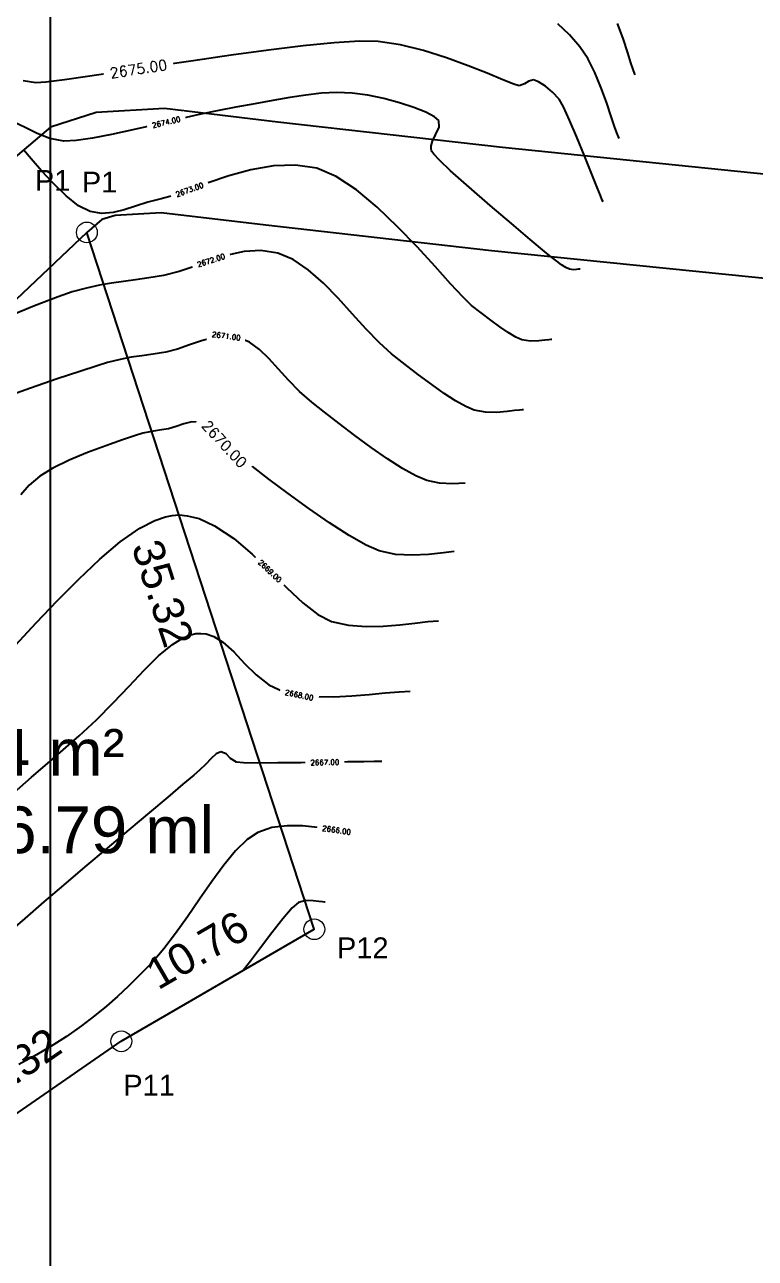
# Model space of a CAD drawing. Header units: millimetres. Extents: x 736950 to 738835, y 8500595 to 8502131.
# Drawn here: x 738298.8 to 738334, y 8501840.1 to 8501899.6 of the extents above; entities that cross this region are included whole.
import ezdxf
from ezdxf.enums import TextEntityAlignment as Align

# ---------------------------------------------------------------- set-up
doc = ezdxf.new("R2010")
doc.units = ezdxf.units.MM
for name, color, linetype in [('C-TOPO', 7, 'Continuous'), ('C-TOPO-MAJR', 9, 'Continuous'), ('C-TOPO-MINR', 8, 'Continuous'), ('C-TOPO-TEXT', 7, 'Continuous'), ('Cuadricula Coordenadas', 5, 'Continuous')]:
    doc.layers.add(name, color=color, linetype=linetype)
for name, color, linetype, lineweight in [('CAMINO ACTUAL', 1, 'Continuous', 13), ('COTAS', 40, 'Continuous', 5), ('CUADROS', 9, 'Continuous', 20)]:
    doc.layers.add(name, color=color, linetype=linetype, lineweight=lineweight)
doc.layers.get('C-TOPO-TEXT').off()
doc.styles.add('COTAS', font='arial.ttf')
doc.styles.add('CUADROS', font='arial.ttf')
doc.styles.get("Standard").update_dxf_attribs({"font": 'simplex.shx'})
doc.dimstyles.new('GenDist', dxfattribs={"dimtxt": 1.5, "dimasz": 2, "dimexe": 0.18, "dimexo": 0.0625, "dimgap": 1, "dimtad": 2, "dimzin": 1, "dimdsep": 46, "dimtxsty": 'COTAS', "dimcen": 0.09, "dimse1": 1, "dimse2": 1, "dimsd1": 1, "dimsd2": 1, "dimadec": 0, "dimazin": 0, "dimtfac": 1, "dimtofl": 0, "dimtmove": 0, "dimatfit": 3, "dimfxl": 1, "dimtolj": 1, "dimtzin": 0, "dimarcsym": 0})

# ---------------------------------------------------------------- blocks, each defined once
blk = doc.blocks.new('*D88')
at = {"layer": 'Defpoints', "color": 0, "transparency": 16777216}
for p in [(738301.755, 8501889.572), (738281.978, 8501870.841), (738282.052, 8501870.763)]:
    blk.add_point(p, dxfattribs=at)
at = {"layer": 'COTAS', "color": 0, "transparency": 16777216, "insert": (738293.146, 8501878.856), "char_height": 1.5, "attachment_point": 5, "rotation": 43.44493, "style": 'COTAS'}
blk.add_mtext('\\A1;27.24', dxfattribs=at)
blk = doc.blocks.new('*D97')
at = {"layer": 'Defpoints', "color": 0, "transparency": 16777216}
for p in [(738303.342, 8501850.71), (738303.417, 8501850.602), (738294.921, 8501844.75)]:
    blk.add_point(p, dxfattribs=at)
at = {"layer": 'COTAS', "color": 0, "transparency": 16777216, "insert": (738298.092, 8501849.239), "char_height": 1.5, "attachment_point": 5, "rotation": 34.56026, "style": 'COTAS'}
blk.add_mtext('\\A1;10.32', dxfattribs=at)
blk = doc.blocks.new('*D98')
at = {"layer": 'Defpoints', "color": 0, "transparency": 16777216}
for p in [(738312.62, 8501856.173), (738312.72, 8501856), (738303.417, 8501850.602)]:
    blk.add_point(p, dxfattribs=at)
at = {"layer": 'COTAS', "color": 0, "transparency": 16777216, "insert": (738307.082, 8501855.001), "char_height": 1.5, "attachment_point": 5, "rotation": 30.12139, "style": 'COTAS'}
blk.add_mtext('\\A1;10.76', dxfattribs=at)
blk = doc.blocks.new('*D99')
at = {"layer": 'Defpoints', "color": 0, "transparency": 16777216}
for p in [(738301.608, 8501889.524), (738301.755, 8501889.572), (738312.72, 8501856)]:
    blk.add_point(p, dxfattribs=at)
at = {"layer": 'COTAS', "color": 0, "transparency": 16777216, "insert": (738305.411, 8501872.189), "char_height": 1.5, "attachment_point": 5, "rotation": 288.08723, "style": 'COTAS'}
blk.add_mtext('\\A1;35.32', dxfattribs=at)
blk = doc.blocks.new('*U127')
at = {"layer": 'C-TOPO-MAJR', "color": 9, "linetype": 'Continuous', "lineweight": -3, "insert": (738304.244, 8501897.448, 2675), "char_height": 0.5, "width": 2.9819, "attachment_point": 5, "rotation": 8.63941, "bg_fill": 3, "box_fill_scale": 1.4, "bg_fill_color": 256, "bg_fill_true_color": 13158600, "bg_fill_transparency": 0}
blk.add_mtext('2675.00', dxfattribs=at)
blk = doc.blocks.new('*U128')
at = {"layer": 'C-TOPO-MINR', "color": 4, "linetype": 'Continuous', "lineweight": -3, "insert": (738305.585, 8501894.882, 2674), "char_height": 0.25, "width": 1.49095, "attachment_point": 5, "rotation": 13.19614, "bg_fill": 3, "box_fill_scale": 1.8, "bg_fill_color": 256, "bg_fill_true_color": 13158600, "bg_fill_transparency": 0}
blk.add_mtext('2674.00', dxfattribs=at)
blk = doc.blocks.new('*U129')
at = {"layer": 'C-TOPO-MINR', "color": 4, "linetype": 'Continuous', "lineweight": -3, "insert": (738306.709, 8501891.63, 2673), "char_height": 0.25, "width": 1.49095, "attachment_point": 5, "rotation": 20.04552, "bg_fill": 3, "box_fill_scale": 1.8, "bg_fill_color": 256, "bg_fill_true_color": 13158600, "bg_fill_transparency": 0}
blk.add_mtext('2673.00', dxfattribs=at)
blk = doc.blocks.new('*U130')
at = {"layer": 'C-TOPO-MINR', "color": 4, "linetype": 'Continuous', "lineweight": -3, "insert": (738307.745, 8501888.228, 2672), "char_height": 0.25, "width": 1.49095, "attachment_point": 5, "rotation": 17.71685, "bg_fill": 3, "box_fill_scale": 1.8, "bg_fill_color": 256, "bg_fill_true_color": 13158600, "bg_fill_transparency": 0}
blk.add_mtext('2672.00', dxfattribs=at)
blk = doc.blocks.new('*U131')
at = {"layer": 'C-TOPO-MINR', "color": 4, "linetype": 'Continuous', "lineweight": -3, "insert": (738308.478, 8501884.577, 2671), "char_height": 0.25, "width": 1.44286, "attachment_point": 5, "rotation": 352.5138, "bg_fill": 3, "box_fill_scale": 1.8, "bg_fill_color": 256, "bg_fill_true_color": 13158600, "bg_fill_transparency": 0}
blk.add_mtext('2671.00', dxfattribs=at)
blk = doc.blocks.new('*U132')
at = {"layer": 'C-TOPO-MAJR', "color": 9, "linetype": 'Continuous', "lineweight": -3, "insert": (738308.388, 8501879.38, 2670), "char_height": 0.5, "width": 2.9819, "attachment_point": 5, "rotation": 312.68474, "bg_fill": 3, "box_fill_scale": 1.4, "bg_fill_color": 256, "bg_fill_true_color": 13158600, "bg_fill_transparency": 0}
blk.add_mtext('2670.00', dxfattribs=at)
blk = doc.blocks.new('*U133')
at = {"layer": 'C-TOPO-MINR', "color": 4, "linetype": 'Continuous', "lineweight": -3, "insert": (738310.582, 8501873.259, 2669), "char_height": 0.25, "width": 1.49095, "attachment_point": 5, "rotation": 316.40806, "bg_fill": 3, "box_fill_scale": 1.8, "bg_fill_color": 256, "bg_fill_true_color": 13158600, "bg_fill_transparency": 0}
blk.add_mtext('2669.00', dxfattribs=at)
blk = doc.blocks.new('*U134')
at = {"layer": 'C-TOPO-MINR', "color": 4, "linetype": 'Continuous', "lineweight": -3, "insert": (738311.991, 8501867.28, 2668), "char_height": 0.25, "width": 1.49095, "attachment_point": 5, "rotation": 347.80374, "bg_fill": 3, "box_fill_scale": 1.8, "bg_fill_color": 256, "bg_fill_true_color": 13158600, "bg_fill_transparency": 0}
blk.add_mtext('2668.00', dxfattribs=at)
blk = doc.blocks.new('*U135')
at = {"layer": 'C-TOPO-MINR', "color": 4, "linetype": 'Continuous', "lineweight": -3, "insert": (738313.227, 8501864.041, 2667), "char_height": 0.25, "width": 1.49095, "attachment_point": 5, "rotation": 0.93501, "bg_fill": 3, "box_fill_scale": 1.8, "bg_fill_color": 256, "bg_fill_true_color": 13158600, "bg_fill_transparency": 0}
blk.add_mtext('2667.00', dxfattribs=at)
blk = doc.blocks.new('*U136')
at = {"layer": 'C-TOPO-MINR', "color": 4, "linetype": 'Continuous', "lineweight": -3, "insert": (738313.795, 8501860.777, 2666), "char_height": 0.25, "width": 1.49095, "attachment_point": 5, "rotation": 351.66204, "bg_fill": 3, "box_fill_scale": 1.8, "bg_fill_color": 256, "bg_fill_true_color": 13158600, "bg_fill_transparency": 0}
blk.add_mtext('2666.00', dxfattribs=at)

msp = doc.modelspace()

# ---------------------------------------------------------------- linework, layer by layer
msp.add_lwpolyline([(738406.55, 8501898.215), (738399.651, 8501888.885), (738391.484, 8501886.269), (738384.148, 8501885.205), (738375.659, 8501885.267), (738367.081, 8501885.505), (738338.094, 8501886.976), (738321.264, 8501888.686), (738310.382, 8501889.914), (738305.339, 8501890.522), (738303.123, 8501890.395), (738302.484, 8501890.19)])
at = {"flags": 128}
for points in [[(738398.923, 8501896.31), (738396.59, 8501893.155), (738390.355, 8501891.158), (738383.805, 8501890.208), (738375.747, 8501890.267), (738367.277, 8501890.502), (738338.474, 8501891.964), (738321.797, 8501893.657), (738310.962, 8501894.88), (738305.497, 8501895.539), (738302.199, 8501895.351), (738300.008, 8501894.645), (738297.672, 8501892.666), (738283.506, 8501879.272), (738255.984, 8501859.592), (738253.214, 8501858.294), (738250.012, 8501857.843), (738246.66, 8501858.219), (738242.179, 8501859.61), (738238.627, 8501861.69)], [(738302.484, 8501890.19), (738301.755, 8501889.572)]]:
    msp.add_lwpolyline(points, dxfattribs=at)
at = {"elevation": 2668.81, "flags": 128}
msp.add_lwpolyline([(738301.755, 8501889.572), (738281.978, 8501870.841), (738265.505, 8501858.824), (738254.244, 8501852.457), (738257.606, 8501847.617), (738268.035, 8501844.835), (738277.076, 8501845.258), (738287.566, 8501847.68), (738291.432, 8501851.685), (738294.921, 8501844.75), (738303.417, 8501850.602), (738312.72, 8501856)], close=True, dxfattribs=at)
at = {"layer": 'C-TOPO', "color": 42, "linetype": 'Continuous', "lineweight": -3}
for p, q in [((738325.02, 8501899.09, 2676), (738324.456, 8501899.622, 2676)), ((738327.607, 8501898.911, 2677), (738327.329, 8501899.636, 2677)), ((738325.523, 8501898.516, 2676), (738325.02, 8501899.09, 2676)), ((738327.829, 8501898.229, 2677), (738327.607, 8501898.911, 2677)), ((738325.898, 8501897.948, 2676), (738325.523, 8501898.516, 2676)), ((738327.98, 8501897.742, 2677), (738327.829, 8501898.229, 2677)), ((738326.233, 8501897.282, 2676), (738325.898, 8501897.948, 2676)), ((738328.083, 8501897.427, 2677), (738327.98, 8501897.742, 2677)), ((738326.533, 8501896.564, 2676), (738326.233, 8501897.282, 2676)), ((738328.149, 8501897.246, 2677), (738328.083, 8501897.427, 2677)), ((738328.182, 8501897.165, 2677), (738328.149, 8501897.246, 2677)), ((738326.798, 8501895.841, 2676), (738326.533, 8501896.564, 2676)), ((738310.721, 8501895.92, 2674), (738309.858, 8501895.76, 2674)), ((738311.537, 8501896.068, 2674), (738310.721, 8501895.92, 2674)), ((738312.316, 8501896.191, 2674), (738311.537, 8501896.068, 2674)), ((738313.069, 8501896.277, 2674), (738312.316, 8501896.191, 2674)), ((738313.805, 8501896.311, 2674), (738313.069, 8501896.277, 2674)), ((738314.536, 8501896.28, 2674), (738313.805, 8501896.311, 2674)), ((738315.294, 8501896.178, 2674), (738314.536, 8501896.28, 2674)), ((738316.074, 8501896.017, 2674), (738315.294, 8501896.178, 2674)), ((738316.832, 8501895.815, 2674), (738316.074, 8501896.017, 2674)), ((738327.031, 8501895.159, 2676), (738326.798, 8501895.841, 2676)), ((738307.162, 8501895.247, 2674), (738306.124, 8501895.009, 2674)), ((738308.115, 8501895.452, 2674), (738307.162, 8501895.247, 2674)), ((738308.937, 8501895.603, 2674), (738308.115, 8501895.452, 2674)), ((738309.858, 8501895.76, 2674), (738308.937, 8501895.603, 2674)), ((738317.521, 8501895.592, 2674), (738316.832, 8501895.815, 2674)), ((738318.096, 8501895.363, 2674), (738317.521, 8501895.592, 2674)), ((738318.511, 8501895.148, 2674), (738318.096, 8501895.363, 2674)), ((738298.785, 8501894.622, 2674), (738298.229, 8501894.883, 2674)), ((738305.045, 8501894.756, 2674), (738303.973, 8501894.509, 2674)), ((738306.124, 8501895.009, 2674), (738305.045, 8501894.756, 2674)), ((738318.72, 8501894.964, 2674), (738318.511, 8501895.148, 2674)), ((738318.566, 8501894.28, 2674), (738318.733, 8501894.646, 2674)), ((738318.733, 8501894.646, 2674), (738318.72, 8501894.964, 2674)), ((738327.196, 8501894.674, 2676), (738327.031, 8501895.159, 2676)), ((738327.307, 8501894.362, 2676), (738327.196, 8501894.674, 2676)), ((738299.354, 8501894.332, 2674), (738298.785, 8501894.622, 2674)), ((738299.966, 8501894.089, 2674), (738299.354, 8501894.332, 2674)), ((738300.649, 8501893.97, 2674), (738299.966, 8501894.089, 2674)), ((738302.026, 8501894.11, 2674), (738301.244, 8501893.998, 2674)), ((738302.951, 8501894.287, 2674), (738302.026, 8501894.11, 2674)), ((738303.973, 8501894.509, 2674), (738302.951, 8501894.287, 2674)), ((738318.415, 8501893.971, 2674), (738318.566, 8501894.28, 2674)), ((738327.376, 8501894.183, 2676), (738327.307, 8501894.362, 2676)), ((738327.409, 8501894.104, 2676), (738327.376, 8501894.183, 2676)), ((738299.074, 8501893.115, 2673), (738298.696, 8501893.544, 2673)), ((738301.244, 8501893.998, 2674), (738300.649, 8501893.97, 2674)), ((738318.349, 8501893.589, 2674), (738318.35, 8501893.74, 2674)), ((738318.365, 8501893.515, 2674), (738318.349, 8501893.589, 2674)), ((738318.35, 8501893.74, 2674), (738318.415, 8501893.971, 2674)), ((738318.386, 8501893.471, 2674), (738318.365, 8501893.515, 2674)), ((738318.482, 8501893.343, 2674), (738318.386, 8501893.471, 2674)), ((738299.572, 8501892.546, 2673), (738299.074, 8501893.115, 2673)), ((738318.748, 8501893.06, 2674), (738318.482, 8501893.343, 2674)), ((738319.288, 8501892.544, 2674), (738318.748, 8501893.06, 2674)), ((738300.148, 8501891.924, 2673), (738299.572, 8501892.546, 2673)), ((738308.607, 8501892.293, 2673), (738307.61, 8501891.959, 2673)), ((738309.664, 8501892.581, 2673), (738308.607, 8501892.293, 2673)), ((738310.745, 8501892.773, 2673), (738309.664, 8501892.581, 2673)), ((738311.817, 8501892.817, 2673), (738310.745, 8501892.773, 2673)), ((738312.843, 8501892.663, 2673), (738311.817, 8501892.817, 2673)), ((738313.765, 8501892.271, 2673), (738312.843, 8501892.663, 2673)), ((738314.745, 8501891.622, 2673), (738313.765, 8501892.271, 2673)), ((738320.177, 8501891.746, 2674), (738319.288, 8501892.544, 2674)), ((738300.758, 8501891.333, 2673), (738300.148, 8501891.924, 2673)), ((738307.61, 8501891.959, 2673), (738306.709, 8501891.63, 2673)), ((738321.193, 8501890.864, 2674), (738320.177, 8501891.746, 2674)), ((738301.36, 8501890.856, 2673), (738300.758, 8501891.333, 2673)), ((738305.332, 8501891.191, 2673), (738304.687, 8501891.032, 2673)), ((738305.938, 8501891.357, 2673), (738305.332, 8501891.191, 2673)), ((738306.709, 8501891.63, 2673), (738305.938, 8501891.357, 2673)), ((738315.747, 8501890.79, 2673), (738314.745, 8501891.622, 2673)), ((738301.912, 8501890.578, 2673), (738301.36, 8501890.856, 2673)), ((738302.484, 8501890.485, 2673), (738301.912, 8501890.578, 2673)), ((738303.025, 8501890.525, 2673), (738302.484, 8501890.485, 2673)), ((738303.557, 8501890.658, 2673), (738303.025, 8501890.525, 2673)), ((738304.104, 8501890.841, 2673), (738303.557, 8501890.658, 2673)), ((738304.687, 8501891.032, 2673), (738304.104, 8501890.841, 2673)), ((738316.737, 8501889.848, 2673), (738315.747, 8501890.79, 2673)), ((738322.217, 8501889.994, 2674), (738321.193, 8501890.864, 2674)), ((738323.131, 8501889.228, 2674), (738322.217, 8501889.994, 2674)), ((738317.681, 8501888.87, 2673), (738316.737, 8501889.848, 2673)), ((738310.142, 8501888.704, 2672), (738309.331, 8501888.654, 2672)), ((738310.968, 8501888.58, 2672), (738310.142, 8501888.704, 2672)), ((738318.544, 8501887.928, 2673), (738317.681, 8501888.87, 2673)), ((738323.816, 8501888.661, 2674), (738323.131, 8501889.228, 2674)), ((738307.745, 8501888.228, 2672), (738306.97, 8501887.949, 2672)), ((738308.532, 8501888.479, 2672), (738307.745, 8501888.228, 2672)), ((738309.331, 8501888.654, 2672), (738308.532, 8501888.479, 2672)), ((738311.699, 8501888.268, 2672), (738310.968, 8501888.58, 2672)), ((738312.431, 8501887.764, 2672), (738311.699, 8501888.268, 2672)), ((738324.153, 8501888.387, 2674), (738323.816, 8501888.661, 2674)), ((738324.401, 8501888.194, 2674), (738324.153, 8501888.387, 2674)), ((738324.638, 8501888.017, 2674), (738324.401, 8501888.194, 2674)), ((738306.205, 8501887.689, 2672), (738305.449, 8501887.498, 2672)), ((738306.97, 8501887.949, 2672), (738306.205, 8501887.689, 2672)), ((738313.156, 8501887.122, 2672), (738312.431, 8501887.764, 2672)), ((738319.291, 8501887.096, 2673), (738318.544, 8501887.928, 2673)), ((738324.85, 8501887.878, 2674), (738324.638, 8501888.017, 2674)), ((738325.018, 8501887.797, 2674), (738324.85, 8501887.878, 2674)), ((738325.212, 8501887.772, 2674), (738325.018, 8501887.797, 2674)), ((738325.362, 8501887.782, 2674), (738325.212, 8501887.772, 2674)), ((738325.458, 8501887.794, 2674), (738325.362, 8501887.782, 2674)), ((738325.511, 8501887.799, 2674), (738325.458, 8501887.794, 2674)), ((738325.533, 8501887.8, 2674), (738325.511, 8501887.799, 2674)), ((738302.363, 8501887.027, 2672), (738301.741, 8501886.894, 2672)), ((738302.946, 8501887.126, 2672), (738302.363, 8501887.027, 2672)), ((738303.519, 8501887.207, 2672), (738302.946, 8501887.126, 2672)), ((738304.108, 8501887.285, 2672), (738303.519, 8501887.207, 2672)), ((738304.743, 8501887.377, 2672), (738304.108, 8501887.285, 2672)), ((738305.449, 8501887.498, 2672), (738304.743, 8501887.377, 2672)), ((738313.868, 8501886.397, 2672), (738313.156, 8501887.122, 2672)), ((738319.888, 8501886.448, 2673), (738319.291, 8501887.096, 2673)), ((738300.371, 8501886.472, 2672), (738299.238, 8501886.032, 2672)), ((738301.053, 8501886.711, 2672), (738300.371, 8501886.472, 2672)), ((738301.741, 8501886.894, 2672), (738301.053, 8501886.711, 2672)), ((738314.559, 8501885.64, 2672), (738313.868, 8501886.397, 2672)), ((738320.3, 8501886.056, 2673), (738319.888, 8501886.448, 2673)), ((738299.238, 8501886.032, 2672), (738297.751, 8501885.432, 2672)), ((738320.763, 8501885.695, 2673), (738320.3, 8501886.056, 2673)), ((738315.224, 8501884.907, 2672), (738314.559, 8501885.64, 2672)), ((738321.222, 8501885.344, 2673), (738320.763, 8501885.695, 2673)), ((738321.661, 8501885.021, 2673), (738321.222, 8501885.344, 2673)), ((738308.478, 8501884.577, 2671), (738307.876, 8501884.514, 2671)), ((738309.093, 8501884.496, 2671), (738308.478, 8501884.577, 2671)), ((738315.856, 8501884.251, 2672), (738315.224, 8501884.907, 2672)), ((738322.067, 8501884.744, 2673), (738321.661, 8501885.021, 2673)), ((738322.426, 8501884.533, 2673), (738322.067, 8501884.744, 2673)), ((738306.13, 8501883.952, 2671), (738305.566, 8501883.805, 2671)), ((738306.703, 8501884.152, 2671), (738306.13, 8501883.952, 2671)), ((738307.284, 8501884.356, 2671), (738306.703, 8501884.152, 2671)), ((738307.876, 8501884.514, 2671), (738307.284, 8501884.356, 2671)), ((738309.601, 8501884.278, 2671), (738309.093, 8501884.496, 2671)), ((738310.073, 8501883.934, 2671), (738309.601, 8501884.278, 2671)), ((738316.447, 8501883.725, 2672), (738315.856, 8501884.251, 2672)), ((738322.724, 8501884.404, 2673), (738322.426, 8501884.533, 2673)), ((738323.132, 8501884.337, 2673), (738322.724, 8501884.404, 2673)), ((738323.536, 8501884.347, 2673), (738323.132, 8501884.337, 2673)), ((738323.829, 8501884.379, 2673), (738323.536, 8501884.347, 2673)), ((738324.017, 8501884.401, 2673), (738323.829, 8501884.379, 2673)), ((738324.122, 8501884.41, 2673), (738324.017, 8501884.401, 2673)), ((738324.168, 8501884.411, 2673), (738324.122, 8501884.41, 2673)), ((738303.36, 8501883.456, 2671), (738302.758, 8501883.302, 2671)), ((738303.894, 8501883.556, 2671), (738303.36, 8501883.456, 2671)), ((738304.407, 8501883.629, 2671), (738303.894, 8501883.556, 2671)), ((738304.948, 8501883.702, 2671), (738304.407, 8501883.629, 2671)), ((738305.566, 8501883.805, 2671), (738304.948, 8501883.702, 2671)), ((738310.529, 8501883.494, 2671), (738310.073, 8501883.934, 2671)), ((738310.989, 8501882.989, 2671), (738310.529, 8501883.494, 2671)), ((738317.1, 8501883.216, 2672), (738316.447, 8501883.725, 2672)), ((738301.41, 8501882.879, 2671), (738300.318, 8501882.516, 2671)), ((738302.246, 8501883.146, 2671), (738301.41, 8501882.879, 2671)), ((738302.758, 8501883.302, 2671), (738302.246, 8501883.146, 2671)), ((738311.473, 8501882.451, 2671), (738310.989, 8501882.989, 2671)), ((738317.748, 8501882.717, 2672), (738317.1, 8501883.216, 2672)), ((738300.318, 8501882.516, 2671), (738299.04, 8501882.073, 2671)), ((738312.002, 8501881.909, 2671), (738311.473, 8501882.451, 2671)), ((738318.379, 8501882.244, 2672), (738317.748, 8501882.717, 2672)), ((738318.977, 8501881.818, 2672), (738318.379, 8501882.244, 2672)), ((738299.04, 8501882.073, 2671), (738297.645, 8501881.565, 2671)), ((738312.594, 8501881.394, 2671), (738312.002, 8501881.909, 2671)), ((738319.527, 8501881.458, 2672), (738318.977, 8501881.818, 2672)), ((738313.205, 8501880.918, 2671), (738312.594, 8501881.394, 2671)), ((738320.017, 8501881.183, 2672), (738319.527, 8501881.458, 2672)), ((738320.431, 8501881.011, 2672), (738320.017, 8501881.183, 2672)), ((738320.964, 8501880.911, 2672), (738320.431, 8501881.011, 2672)), ((738322.375, 8501880.986, 2672), (738322.012, 8501880.942, 2672)), ((738322.609, 8501881.012, 2672), (738322.375, 8501880.986, 2672)), ((738322.743, 8501881.022, 2672), (738322.609, 8501881.012, 2672)), ((738322.803, 8501881.023, 2672), (738322.743, 8501881.022, 2672)), ((738313.911, 8501880.372, 2671), (738313.205, 8501880.918, 2671)), ((738321.503, 8501880.9, 2672), (738320.964, 8501880.911, 2672)), ((738322.012, 8501880.942, 2672), (738321.503, 8501880.9, 2672)), ((738314.677, 8501879.793, 2671), (738313.911, 8501880.372, 2671)), ((738315.466, 8501879.214, 2671), (738314.677, 8501879.793, 2671)), ((738316.242, 8501878.672, 2671), (738315.466, 8501879.214, 2671)), ((738316.969, 8501878.202, 2671), (738316.242, 8501878.672, 2671)), ((738317.613, 8501877.839, 2671), (738316.969, 8501878.202, 2671)), ((738318.137, 8501877.618, 2671), (738317.613, 8501877.839, 2671)), ((738318.754, 8501877.491, 2671), (738318.137, 8501877.618, 2671)), ((738319.381, 8501877.458, 2671), (738318.754, 8501877.491, 2671)), ((738319.992, 8501877.487, 2671), (738319.381, 8501877.458, 2671)), ((738304.311, 8501875.322, 2669), (738305.031, 8501875.698, 2669)), ((738305.031, 8501875.698, 2669), (738305.542, 8501875.877, 2669)), ((738305.542, 8501875.877, 2669), (738305.868, 8501875.942, 2669)), ((738305.868, 8501875.942, 2669), (738306.026, 8501875.956, 2669)), ((738306.026, 8501875.956, 2669), (738306.217, 8501875.96, 2669)), ((738306.217, 8501875.96, 2669), (738306.598, 8501875.926, 2669)), ((738306.598, 8501875.926, 2669), (738307.167, 8501875.782, 2669)), ((738307.167, 8501875.782, 2669), (738307.916, 8501875.441, 2669)), ((738303.364, 8501874.661, 2669), (738304.311, 8501875.322, 2669)), ((738307.916, 8501875.441, 2669), (738308.833, 8501874.827, 2669)), ((738302.376, 8501873.831, 2669), (738303.364, 8501874.661, 2669)), ((738308.833, 8501874.827, 2669), (738309.724, 8501874.075, 2669)), ((738309.724, 8501874.075, 2669), (738310.582, 8501873.259, 2669)), ((738301.362, 8501872.874, 2669), (738302.376, 8501873.831, 2669)), ((738310.582, 8501873.259, 2669), (738311.4, 8501872.452, 2669)), ((738300.338, 8501871.836, 2669), (738301.362, 8501872.874, 2669)), ((738311.4, 8501872.452, 2669), (738312.171, 8501871.729, 2669)), ((738299.318, 8501870.761, 2669), (738300.338, 8501871.836, 2669)), ((738312.171, 8501871.729, 2669), (738312.89, 8501871.165, 2669)), ((738312.89, 8501871.165, 2669), (738313.549, 8501870.832, 2669)), ((738298.316, 8501869.692, 2669), (738299.318, 8501870.761, 2669)), ((738313.549, 8501870.832, 2669), (738314.373, 8501870.652, 2669)), ((738314.373, 8501870.652, 2669), (738315.215, 8501870.585, 2669)), ((738315.215, 8501870.585, 2669), (738316.045, 8501870.599, 2669)), ((738316.045, 8501870.599, 2669), (738316.837, 8501870.665, 2669)), ((738316.837, 8501870.665, 2669), (738317.563, 8501870.75, 2669)), ((738317.563, 8501870.75, 2669), (738318.196, 8501870.825, 2669)), ((738318.196, 8501870.825, 2669), (738318.707, 8501870.858, 2669)), ((738305.217, 8501869.171, 2668), (738305.881, 8501869.721, 2668)), ((738305.881, 8501869.721, 2668), (738306.391, 8501870.038, 2668)), ((738306.391, 8501870.038, 2668), (738306.762, 8501870.188, 2668)), ((738306.762, 8501870.188, 2668), (738307.003, 8501870.242, 2668)), ((738307.003, 8501870.242, 2668), (738307.123, 8501870.254, 2668)), ((738307.123, 8501870.254, 2668), (738307.256, 8501870.256, 2668)), ((738307.256, 8501870.256, 2668), (738307.512, 8501870.226, 2668)), ((738307.512, 8501870.226, 2668), (738307.871, 8501870.106, 2668)), ((738307.871, 8501870.106, 2668), (738308.315, 8501869.832, 2668)), ((738308.315, 8501869.832, 2668), (738308.839, 8501869.359, 2668)), ((738304.522, 8501868.489, 2668), (738305.217, 8501869.171, 2668)), ((738308.839, 8501869.359, 2668), (738309.361, 8501868.809, 2668)), ((738309.361, 8501868.809, 2668), (738309.915, 8501868.256, 2668)), ((738303.792, 8501867.719, 2668), (738304.522, 8501868.489, 2668)), ((738309.915, 8501868.256, 2668), (738310.535, 8501867.775, 2668)), ((738303.027, 8501866.905, 2668), (738303.792, 8501867.719, 2668)), ((738310.535, 8501867.775, 2668), (738311.255, 8501867.439, 2668)), ((738311.255, 8501867.439, 2668), (738311.991, 8501867.28, 2668)), ((738314.527, 8501867.243, 2668), (738315.363, 8501867.31, 2668)), ((738315.363, 8501867.31, 2668), (738316.134, 8501867.384, 2668)), ((738316.134, 8501867.384, 2668), (738316.806, 8501867.444, 2668)), ((738316.806, 8501867.444, 2668), (738317.342, 8501867.47, 2668)), ((738302.224, 8501866.09, 2668), (738303.027, 8501866.905, 2668)), ((738311.991, 8501867.28, 2668), (738312.805, 8501867.208, 2668)), ((738312.805, 8501867.208, 2668), (738313.662, 8501867.202, 2668)), ((738313.662, 8501867.202, 2668), (738314.527, 8501867.243, 2668)), ((738301.382, 8501865.317, 2668), (738302.224, 8501866.09, 2668)), ((738300.737, 8501864.762, 2668), (738301.382, 8501865.317, 2668)), ((738299.965, 8501864.09, 2668), (738300.737, 8501864.762, 2668)), ((738307.996, 8501864.456, 2667), (738307.752, 8501864.235, 2667)), ((738308.219, 8501864.552, 2667), (738307.996, 8501864.456, 2667)), ((738308.465, 8501864.45, 2667), (738308.219, 8501864.552, 2667)), ((738308.686, 8501864.225, 2667), (738308.465, 8501864.45, 2667)), ((738299.087, 8501863.323, 2668), (738299.965, 8501864.09, 2668)), ((738307.483, 8501863.95, 2667), (738307.188, 8501863.665, 2667)), ((738307.752, 8501864.235, 2667), (738307.483, 8501863.95, 2667)), ((738308.961, 8501864.046, 2667), (738308.686, 8501864.225, 2667)), ((738309.3, 8501864.018, 2667), (738308.961, 8501864.046, 2667)), ((738309.999, 8501864.008, 2667), (738309.3, 8501864.018, 2667)), ((738310.956, 8501864.011, 2667), (738309.999, 8501864.008, 2667)), ((738312.066, 8501864.023, 2667), (738310.956, 8501864.011, 2667)), ((738313.227, 8501864.041, 2667), (738312.066, 8501864.023, 2667)), ((738314.335, 8501864.059, 2667), (738313.227, 8501864.041, 2667)), ((738315.113, 8501864.071, 2667), (738314.335, 8501864.059, 2667)), ((738315.599, 8501864.078, 2667), (738315.113, 8501864.071, 2667)), ((738315.864, 8501864.08, 2667), (738315.599, 8501864.078, 2667)), ((738315.976, 8501864.081, 2667), (738315.864, 8501864.08, 2667)), ((738298.122, 8501862.479, 2668), (738299.087, 8501863.323, 2668)), ((738306.909, 8501863.43, 2667), (738306.382, 8501862.985, 2667)), ((738307.188, 8501863.665, 2667), (738306.909, 8501863.43, 2667)), ((738306.382, 8501862.985, 2667), (738305.653, 8501862.371, 2667)), ((738305.653, 8501862.371, 2667), (738304.769, 8501861.627, 2667)), ((738304.769, 8501861.627, 2667), (738303.778, 8501860.79, 2667)), ((738303.778, 8501860.79, 2667), (738302.727, 8501859.902, 2667)), ((738310.676, 8501860.898, 2666), (738309.996, 8501860.67, 2666)), ((738311.407, 8501860.988, 2666), (738310.676, 8501860.898, 2666)), ((738312.153, 8501860.98, 2666), (738311.407, 8501860.988, 2666)), ((738312.881, 8501860.909, 2666), (738312.153, 8501860.98, 2666)), ((738313.556, 8501860.812, 2666), (738312.881, 8501860.909, 2666)), ((738314.035, 8501860.742, 2666), (738313.556, 8501860.812, 2666)), ((738309.477, 8501860.319, 2666), (738308.928, 8501859.776, 2666)), ((738309.996, 8501860.67, 2666), (738309.477, 8501860.319, 2666)), ((738314.347, 8501860.706, 2666), (738314.035, 8501860.742, 2666)), ((738314.529, 8501860.694, 2666), (738314.347, 8501860.706, 2666)), ((738314.611, 8501860.693, 2666), (738314.529, 8501860.694, 2666)), ((738302.727, 8501859.902, 2667), (738301.663, 8501859.001, 2667)), ((738308.928, 8501859.776, 2666), (738308.357, 8501859.089, 2666)), ((738301.663, 8501859.001, 2667), (738300.633, 8501858.126, 2667)), ((738308.357, 8501859.089, 2666), (738307.774, 8501858.301, 2666)), ((738300.633, 8501858.126, 2667), (738299.685, 8501857.316, 2667)), ((738307.774, 8501858.301, 2666), (738307.185, 8501857.458, 2666)), ((738299.685, 8501857.316, 2667), (738298.767, 8501856.525, 2667)), ((738307.185, 8501857.458, 2666), (738306.6, 8501856.607, 2666)), ((738298.767, 8501856.525, 2667), (738297.818, 8501855.699, 2667)), ((738306.6, 8501856.607, 2666), (738306.026, 8501855.792, 2666)), ((738306.026, 8501855.792, 2666), (738305.472, 8501855.059, 2666)), ((738305.472, 8501855.059, 2666), (738304.946, 8501854.454, 2666)), ((738304.946, 8501854.454, 2666), (738304.329, 8501853.823, 2666)), ((738304.329, 8501853.823, 2666), (738303.768, 8501853.266, 2666)), ((738303.768, 8501853.266, 2666), (738303.233, 8501852.762, 2666)), ((738303.233, 8501852.762, 2666), (738302.696, 8501852.289, 2666)), ((738302.696, 8501852.289, 2666), (738302.128, 8501851.825, 2666)), ((738301.499, 8501851.35, 2666), (738300.781, 8501850.84, 2666)), ((738302.128, 8501851.825, 2666), (738301.499, 8501851.35, 2666)), ((738300.781, 8501850.84, 2666), (738300.112, 8501850.409, 2666)), ((738300.112, 8501850.409, 2666), (738299.33, 8501849.954, 2666)), ((738299.33, 8501849.954, 2666), (738298.472, 8501849.486, 2666))]:
    msp.add_line(p, q, dxfattribs=at)
at = {"layer": 'C-TOPO', "color": 3, "linetype": 'Continuous', "lineweight": -3}
for p, q in [((738310.505, 8501898.356, 2675), (738308.712, 8501898.111, 2675)), ((738312.185, 8501898.562, 2675), (738310.505, 8501898.356, 2675)), ((738313.676, 8501898.713, 2675), (738312.185, 8501898.562, 2675)), ((738314.903, 8501898.79, 2675), (738313.676, 8501898.713, 2675)), ((738315.792, 8501898.777, 2675), (738314.903, 8501898.79, 2675)), ((738316.87, 8501898.611, 2675), (738315.792, 8501898.777, 2675)), ((738317.988, 8501898.332, 2675), (738316.87, 8501898.611, 2675)), ((738319.093, 8501897.983, 2675), (738317.988, 8501898.332, 2675)), ((738306.881, 8501897.845, 2675), (738305.086, 8501897.576, 2675)), ((738308.712, 8501898.111, 2675), (738306.881, 8501897.845, 2675)), ((738320.134, 8501897.605, 2675), (738319.093, 8501897.983, 2675)), ((738301.906, 8501897.096, 2675), (738300.672, 8501896.919, 2675)), ((738303.403, 8501897.32, 2675), (738301.906, 8501897.096, 2675)), ((738305.086, 8501897.576, 2675), (738303.403, 8501897.32, 2675)), ((738321.057, 8501897.239, 2675), (738320.134, 8501897.605, 2675)), ((738321.811, 8501896.928, 2675), (738321.057, 8501897.239, 2675)), ((738299.289, 8501896.781, 2675), (738298.679, 8501896.87, 2675)), ((738299.774, 8501896.809, 2675), (738299.289, 8501896.781, 2675)), ((738300.672, 8501896.919, 2675), (738299.774, 8501896.809, 2675)), ((738322.343, 8501896.713, 2675), (738321.811, 8501896.928, 2675)), ((738322.601, 8501896.635, 2675), (738322.343, 8501896.713, 2675)), ((738322.844, 8501896.723, 2675), (738322.601, 8501896.635, 2675)), ((738323.054, 8501896.867, 2675), (738322.844, 8501896.723, 2675)), ((738323.282, 8501896.925, 2675), (738323.054, 8501896.867, 2675)), ((738323.531, 8501896.833, 2675), (738323.282, 8501896.925, 2675)), ((738323.857, 8501896.625, 2675), (738323.531, 8501896.833, 2675)), ((738324.206, 8501896.334, 2675), (738323.857, 8501896.625, 2675)), ((738324.519, 8501895.995, 2675), (738324.206, 8501896.334, 2675)), ((738324.73, 8501895.625, 2675), (738324.519, 8501895.995, 2675)), ((738325.026, 8501894.981, 2675), (738324.73, 8501895.625, 2675)), ((738325.373, 8501894.16, 2675), (738325.026, 8501894.981, 2675)), ((738325.741, 8501893.259, 2675), (738325.373, 8501894.16, 2675)), ((738326.095, 8501892.375, 2675), (738325.741, 8501893.259, 2675)), ((738326.348, 8501891.744, 2675), (738326.095, 8501892.375, 2675)), ((738326.508, 8501891.349, 2675), (738326.348, 8501891.744, 2675)), ((738326.597, 8501891.134, 2675), (738326.508, 8501891.349, 2675)), ((738326.635, 8501891.043, 2675), (738326.597, 8501891.134, 2675)), ((738306.819, 8501880.44, 2670), (738306.431, 8501880.351, 2670)), ((738307.218, 8501880.412, 2670), (738306.819, 8501880.44, 2670)), ((738307.522, 8501880.263, 2670), (738307.218, 8501880.412, 2670)), ((738304.462, 8501879.893, 2670), (738304.099, 8501879.781, 2670)), ((738304.784, 8501879.973, 2670), (738304.462, 8501879.893, 2670)), ((738305.067, 8501880.02, 2670), (738304.784, 8501879.973, 2670)), ((738305.354, 8501880.058, 2670), (738305.067, 8501880.02, 2670)), ((738305.684, 8501880.112, 2670), (738305.354, 8501880.058, 2670)), ((738306.053, 8501880.218, 2670), (738305.684, 8501880.112, 2670)), ((738306.431, 8501880.351, 2670), (738306.053, 8501880.218, 2670)), ((738307.803, 8501880.017, 2670), (738307.522, 8501880.263, 2670)), ((738308.084, 8501879.711, 2670), (738307.803, 8501880.017, 2670)), ((738302.675, 8501879.298, 2670), (738301.789, 8501878.965, 2670)), ((738303.474, 8501879.576, 2670), (738302.675, 8501879.298, 2670)), ((738304.099, 8501879.781, 2670), (738303.474, 8501879.576, 2670)), ((738308.388, 8501879.38, 2670), (738308.084, 8501879.711, 2670)), ((738308.741, 8501879.063, 2670), (738308.388, 8501879.38, 2670)), ((738301.789, 8501878.965, 2670), (738300.905, 8501878.598, 2670)), ((738309.102, 8501878.781, 2670), (738308.741, 8501879.063, 2670)), ((738309.718, 8501878.306, 2670), (738309.102, 8501878.781, 2670)), ((738300.109, 8501878.214, 2670), (738299.489, 8501877.833, 2670)), ((738300.905, 8501878.598, 2670), (738300.109, 8501878.214, 2670)), ((738310.524, 8501877.692, 2670), (738309.718, 8501878.306, 2670)), ((738299.489, 8501877.833, 2670), (738298.977, 8501877.391, 2670)), ((738311.458, 8501876.995, 2670), (738310.524, 8501877.692, 2670)), ((738298.977, 8501877.391, 2670), (738298.581, 8501876.931, 2670)), ((738312.457, 8501876.272, 2670), (738311.458, 8501876.995, 2670)), ((738313.458, 8501875.578, 2670), (738312.457, 8501876.272, 2670)), ((738314.398, 8501874.968, 2670), (738313.458, 8501875.578, 2670)), ((738315.214, 8501874.499, 2670), (738314.398, 8501874.968, 2670)), ((738315.843, 8501874.225, 2670), (738315.214, 8501874.499, 2670)), ((738316.633, 8501874.063, 2670), (738315.843, 8501874.225, 2670)), ((738317.438, 8501874.02, 2670), (738316.633, 8501874.063, 2670)), ((738318.22, 8501874.057, 2670), (738317.438, 8501874.02, 2670)), ((738318.943, 8501874.134, 2670), (738318.22, 8501874.057, 2670)), ((738319.456, 8501874.197, 2670), (738318.943, 8501874.134, 2670)), ((738311.963, 8501857.298, 2665), (738311.657, 8501857.031, 2665)), ((738312.304, 8501857.383, 2665), (738311.963, 8501857.298, 2665)), ((738312.665, 8501857.376, 2665), (738312.304, 8501857.383, 2665)), ((738312.935, 8501857.34, 2665), (738312.665, 8501857.376, 2665)), ((738313.109, 8501857.315, 2665), (738312.935, 8501857.34, 2665)), ((738313.205, 8501857.306, 2665), (738313.109, 8501857.315, 2665)), ((738313.246, 8501857.304, 2665), (738313.205, 8501857.306, 2665)), ((738311.657, 8501857.031, 2665), (738311.203, 8501856.503, 2665)), ((738311.203, 8501856.503, 2665), (738310.671, 8501855.826, 2665)), ((738310.671, 8501855.826, 2665), (738310.129, 8501855.111, 2665)), ((738310.129, 8501855.111, 2665), (738309.647, 8501854.469, 2665)), ((738309.647, 8501854.469, 2665), (738309.293, 8501854.011, 2665))]:
    msp.add_line(p, q, dxfattribs=at)
at = {"layer": 'COTAS'}
for centre in [(738301.755, 8501889.572), (738312.72, 8501856), (738303.417, 8501850.602)]:
    msp.add_circle(centre, 0.5, dxfattribs=at)
at = {"layer": 'Cuadricula Coordenadas', "color": 8}
msp.add_line((738300, 8500595.507), (738300, 8502130.641), dxfattribs=at)

# ---------------------------------------------------------------- texts
at = {"layer": 'CAMINO ACTUAL', "style": 'CUADROS'}
for s, p in [('Area: 1272.64 m²', (738279.286, 8501863.401)), ('Perimetro: 166.79 ml', (738278.719, 8501859.666))]:
    msp.add_text(s, height=2.25, dxfattribs=at).set_placement(p)
at = {"layer": 'CUADROS', "style": 'CUADROS'}
for s, p in [('P1', (738300.102, 8501892.077)), ('P1', (738302.37, 8501891.996)), ('P12', (738315.056, 8501855.108)), ('P11', (738304.754, 8501848.49))]:
    msp.add_text(s, height=1, dxfattribs=at).set_placement(p, align=Align.MIDDLE_CENTER)

# ---------------------------------------------------------------- dimensions: what is measured, and where the dimension line sits
at = {"layer": 'COTAS'}
for p1, p2, distance, picture, middle in [((738301.755, 8501889.572), (738281.978, 8501870.841), 0.107, '*D88', (738293.146, 8501878.856)), ((738312.72, 8501856), (738301.755, 8501889.572), 0.155, '*D99', (738305.411, 8501872.189)), ((738303.417, 8501850.602), (738312.72, 8501856), 0.2, '*D98', (738307.082, 8501855.001)), ((738294.921, 8501844.75), (738303.417, 8501850.602), 0.131, '*D97', (738298.092, 8501849.239))]:
    dim = msp.add_aligned_dim(p1=p1, p2=p2, distance=distance, dimstyle='GenDist', dxfattribs=at)
    dim.commit()
    dim.dimension.update_dxf_attribs({"geometry": picture, "text_midpoint": middle})

# ---------------------------------------------------------------- next in the draw order: block references
at = {"layer": 'C-TOPO-TEXT', "color": 7, "linetype": 'Continuous', "lineweight": -3}
for name in ['*U127', '*U128', '*U129', '*U130', '*U131', '*U132', '*U133', '*U134', '*U135', '*U136']:
    msp.add_blockref(name, (0, 0), dxfattribs=at)

doc.saveas('drawing.dxf')
